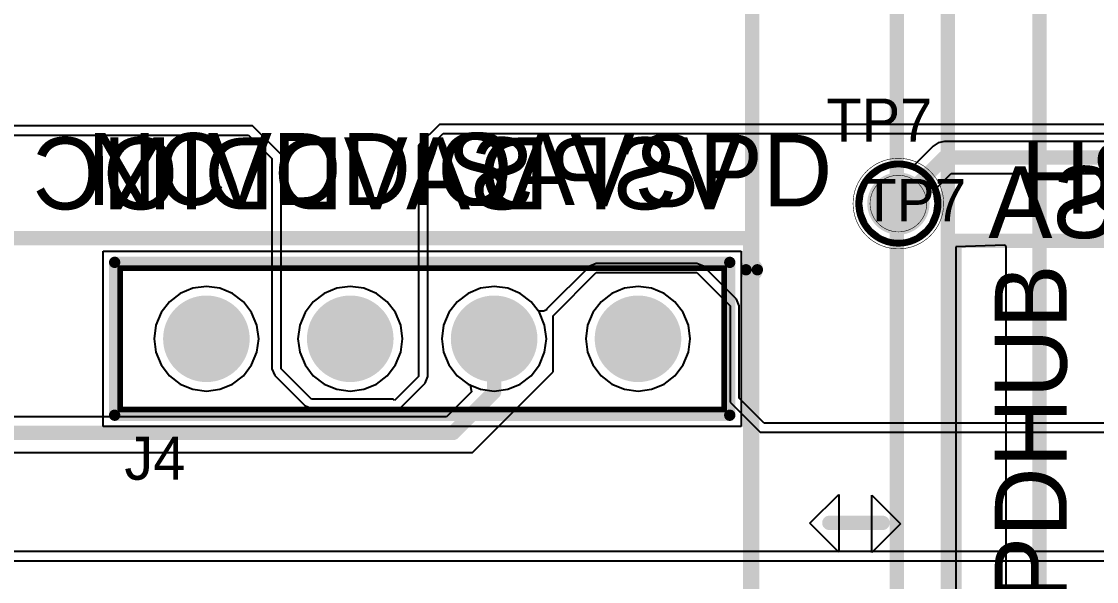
# Model space of a CAD drawing. Header units: millimetres. Extents: x 307 to 423, y 231 to 400.
# Drawn here: x 360.53 to 379.51, y 290.57 to 300.46 of the extents above; entities that cross this region are included whole.
import ezdxf

# ---------------------------------------------------------------- set-up
doc = ezdxf.new("R2010")
doc.units = ezdxf.units.MM
for name, color, linetype in [('BottomLayer', 5, 'Continuous'), ('BottomOverlay', 54, 'Continuous'), ('BottomSolder', 6, 'Continuous'), ('Mechanical13', 56, 'Continuous'), ('Mechanical14', 56, 'Continuous'), ('Mechanical15', 56, 'Continuous'), ('Mechanical16', 56, 'Continuous'), ('MidLayer1', 16, 'Continuous'), ('MidLayer2', 76, 'Continuous'), ('MultiLayer', 9, 'Continuous'), ('PadHoleLayer', 156, 'Continuous'), ('TopLayer', 1, 'Continuous'), ('TopOverlay', 2, 'Continuous'), ('TopSolder', 216, 'Continuous')]:
    doc.layers.add(name, color=color, linetype=linetype)

# ---------------------------------------------------------------- blocks, each defined once
blk = doc.blocks.new('TP_SMD_1MM_405')
at = {"layer": 'Mechanical14'}
for points, const_width in [([(0.5, 0, 1), (-0.5, 0, 1)], 0.01), ([(-0.502, 0, 1), (-0.497, 0, 1)], 0.005), ([(0.497, 0, 1), (0.502, 0, 1)], 0.005)]:
    blk.add_lwpolyline(points, format="xyb", close=True, dxfattribs=dict(at, const_width=const_width))
at = {"layer": 'Mechanical16'}
for points, const_width in [([(0.8, 0, 1), (-0.8, 0, 1)], 0.01), ([(-0.803, 0, 1), (-0.798, 0, 1)], 0.005), ([(0.798, 0, 1), (0.803, 0, 1)], 0.005)]:
    blk.add_lwpolyline(points, format="xyb", close=True, dxfattribs=dict(at, const_width=const_width))
at = {"layer": 'TopLayer', "const_width": 0.5}
blk.add_lwpolyline([(-0.25, 0, 1), (0.25, 0, 1)], format="xyb", close=True, dxfattribs=at)
at = {"layer": 'TopOverlay'}
for points, const_width in [([(0.7, 0, 1), (-0.7, 0, 1)], 0.12), ([(-0.73, 0, 1), (-0.67, 0, 1)], 0.06), ([(0.67, 0, 1), (0.73, 0, 1)], 0.06)]:
    blk.add_lwpolyline(points, format="xyb", close=True, dxfattribs=dict(at, const_width=const_width))
at = {"layer": 'TopSolder', "const_width": 0.55}
blk.add_lwpolyline([(-0.275, 0, 1), (0.275, 0, 1)], format="xyb", close=True, dxfattribs=at)
at = {"layer": 'Mechanical14'}
blk.add_text('TP7', height=0.75, rotation=180, dxfattribs=at).set_placement((0.642, 0.315))
blk = doc.blocks.new('61300411821_454')
at = {"layer": 'BottomLayer', "const_width": 0.765}
for points in [[(-4.192, 0, 1), (-3.428, 0, 1)], [(-1.652, 0, 1), (-0.888, 0, 1)], [(0.888, 0, 1), (1.652, 0, 1)], [(3.428, 0, 1), (4.192, 0, 1)]]:
    blk.add_lwpolyline(points, format="xyb", close=True, dxfattribs=at)
at = {"layer": 'BottomSolder', "const_width": 0.765}
for points in [[(-4.192, 0, 1), (-3.428, 0, 1)], [(-1.652, 0, 1), (-0.888, 0, 1)], [(0.888, 0, 1), (1.652, 0, 1)], [(3.428, 0, 1), (4.192, 0, 1)]]:
    blk.add_lwpolyline(points, format="xyb", close=True, dxfattribs=at)
at = {"layer": 'Mechanical13', "const_width": 0.1}
for points in [[(5.33, 1.25), (-5.33, 1.25)], [(-5.33, 1.25), (-5.33, -1.25)], [(5.33, 1.25), (5.33, -1.25)], [(5.33, -1.25), (-5.33, -1.25)]]:
    blk.add_lwpolyline(points, dxfattribs=at)
at = {"layer": 'Mechanical13', "const_width": 0.05}
for points in [[(-5.355, 1.25, 1), (-5.305, 1.25, 1)], [(-5.355, 1.25, 1), (-5.305, 1.25, 1)], [(5.305, 1.25, 1), (5.355, 1.25, 1)], [(5.305, 1.25, 1), (5.355, 1.25, 1)], [(-5.355, -1.25, 1), (-5.305, -1.25, 1)], [(-5.355, -1.25, 1), (-5.305, -1.25, 1)], [(5.305, -1.25, 1), (5.355, -1.25, 1)], [(5.305, -1.25, 1), (5.355, -1.25, 1)]]:
    blk.add_lwpolyline(points, format="xyb", close=True, dxfattribs=at)
at = {"layer": 'Mechanical15'}
for p, q in [((-5.63, -1.55), (-5.63, 1.55)), ((-5.63, 1.55), (5.63, 1.55)), ((5.63, 1.55), (5.63, -1.55)), ((5.63, -1.55), (-5.63, -1.55))]:
    blk.add_line(p, q, dxfattribs=at)
at = {"layer": 'MidLayer1', "const_width": 0.765}
for points in [[(-4.192, 0, 1), (-3.428, 0, 1)], [(-1.652, 0, 1), (-0.888, 0, 1)], [(0.888, 0, 1), (1.652, 0, 1)], [(3.428, 0, 1), (4.192, 0, 1)]]:
    blk.add_lwpolyline(points, format="xyb", close=True, dxfattribs=at)
at = {"layer": 'MidLayer2', "const_width": 0.765}
for points in [[(-4.192, 0, 1), (-3.428, 0, 1)], [(-1.652, 0, 1), (-0.888, 0, 1)], [(0.888, 0, 1), (1.652, 0, 1)], [(3.428, 0, 1), (4.192, 0, 1)]]:
    blk.add_lwpolyline(points, format="xyb", close=True, dxfattribs=at)
at = {"layer": 'MultiLayer', "const_width": 0.765}
for points in [[(-4.192, 0, 1), (-3.428, 0, 1)], [(-1.652, 0, 1), (-0.888, 0, 1)], [(0.888, 0, 1), (1.652, 0, 1)], [(3.428, 0, 1), (4.192, 0, 1)]]:
    blk.add_lwpolyline(points, format="xyb", close=True, dxfattribs=at)
at = {"layer": 'PadHoleLayer', "const_width": 0.51}
for points in [[(-4.065, 0, 1), (-3.555, 0, 1)], [(-1.525, 0, 1), (-1.015, 0, 1)], [(1.015, 0, 1), (1.525, 0, 1)], [(3.555, 0, 1), (4.065, 0, 1)]]:
    blk.add_lwpolyline(points, format="xyb", close=True, dxfattribs=at)
at = {"layer": 'TopLayer', "const_width": 0.765}
for points in [[(-4.192, 0, 1), (-3.428, 0, 1)], [(-1.652, 0, 1), (-0.888, 0, 1)], [(0.888, 0, 1), (1.652, 0, 1)], [(3.428, 0, 1), (4.192, 0, 1)]]:
    blk.add_lwpolyline(points, format="xyb", close=True, dxfattribs=at)
at = {"layer": 'TopOverlay', "const_width": 0.2}
for points in [[(5.43, 1.35), (-5.43, 1.35)], [(-5.43, 1.35), (-5.43, -1.35)], [(5.43, 1.35), (5.43, -1.35)], [(5.43, -1.35), (-5.43, -1.35)]]:
    blk.add_lwpolyline(points, dxfattribs=at)
at = {"layer": 'TopOverlay'}
for points, const_width in [([(-5.48, 1.35, 1), (-5.38, 1.35, 1)], 0.1), ([(-5.48, 1.35, 1), (-5.38, 1.35, 1)], 0.1), ([(5.38, 1.35, 1), (5.48, 1.35, 1)], 0.1), ([(5.38, 1.35, 1), (5.48, 1.35, 1)], 0.1), ([(-5.717, -1.219, 1), (-5.917, -1.219, 1)], 0.2), ([(-5.967, -1.219, 1), (-5.867, -1.219, 1)], 0.1), ([(-5.767, -1.219, 1), (-5.667, -1.219, 1)], 0.1), ([(-5.48, -1.35, 1), (-5.38, -1.35, 1)], 0.1), ([(-5.48, -1.35, 1), (-5.38, -1.35, 1)], 0.1), ([(5.38, -1.35, 1), (5.48, -1.35, 1)], 0.1), ([(5.38, -1.35, 1), (5.48, -1.35, 1)], 0.1)]:
    blk.add_lwpolyline(points, format="xyb", close=True, dxfattribs=dict(at, const_width=const_width))
at = {"layer": 'TopSolder', "const_width": 0.765}
for points in [[(-4.192, 0, 1), (-3.428, 0, 1)], [(-1.652, 0, 1), (-0.888, 0, 1)], [(0.888, 0, 1), (1.652, 0, 1)], [(3.428, 0, 1), (4.192, 0, 1)]]:
    blk.add_lwpolyline(points, format="xyb", close=True, dxfattribs=at)

msp = doc.modelspace()

# ---------------------------------------------------------------- linework, layer by layer
at = {"layer": 'BottomLayer'}
for p, q in [((363.553, 295.748), (363.331, 295.656)), ((363.792, 295.779), (363.553, 295.748)), ((364.031, 295.748), (363.792, 295.779)), ((364.253, 295.656), (364.031, 295.748)), ((366.093, 295.748), (365.871, 295.656)), ((366.332, 295.779), (366.093, 295.748)), ((366.571, 295.748), (366.332, 295.779)), ((366.793, 295.656), (366.571, 295.748)), ((368.633, 295.748), (368.411, 295.656)), ((368.872, 295.779), (368.633, 295.748)), ((369.111, 295.748), (368.872, 295.779)), ((369.333, 295.656), (369.111, 295.748)), ((371.173, 295.748), (370.951, 295.656)), ((371.412, 295.779), (371.173, 295.748)), ((371.651, 295.748), (371.412, 295.779)), ((371.873, 295.656), (371.651, 295.748)), ((363.139, 295.509), (362.993, 295.318)), ((363.331, 295.656), (363.139, 295.509)), ((364.445, 295.509), (364.253, 295.656)), ((364.591, 295.318), (364.445, 295.509)), ((365.679, 295.509), (365.533, 295.318)), ((365.871, 295.656), (365.679, 295.509)), ((366.985, 295.509), (366.793, 295.656)), ((367.131, 295.318), (366.985, 295.509)), ((368.219, 295.509), (368.073, 295.318)), ((368.411, 295.656), (368.219, 295.509)), ((369.525, 295.509), (369.333, 295.656)), ((369.671, 295.318), (369.525, 295.509)), ((370.759, 295.509), (370.613, 295.318)), ((370.951, 295.656), (370.759, 295.509)), ((372.065, 295.509), (371.873, 295.656)), ((372.211, 295.318), (372.065, 295.509)), ((362.993, 295.318), (362.901, 295.095)), ((364.683, 295.095), (364.591, 295.318)), ((365.533, 295.318), (365.441, 295.095)), ((367.223, 295.095), (367.131, 295.318)), ((368.073, 295.318), (367.981, 295.095)), ((369.763, 295.095), (369.671, 295.318)), ((370.613, 295.318), (370.521, 295.095)), ((372.303, 295.095), (372.211, 295.318)), ((362.901, 295.095), (362.869, 294.856)), ((364.715, 294.856), (364.683, 295.095)), ((365.441, 295.095), (365.409, 294.856)), ((367.255, 294.856), (367.223, 295.095)), ((367.981, 295.095), (367.949, 294.856)), ((369.795, 294.856), (369.763, 295.095)), ((370.521, 295.095), (370.489, 294.856)), ((372.335, 294.856), (372.303, 295.095)), ((362.869, 294.856), (362.901, 294.618)), ((364.683, 294.618), (364.715, 294.856)), ((365.409, 294.856), (365.441, 294.618)), ((367.223, 294.618), (367.255, 294.856)), ((367.949, 294.856), (367.981, 294.618)), ((369.763, 294.618), (369.795, 294.856)), ((370.489, 294.856), (370.521, 294.618)), ((372.303, 294.618), (372.335, 294.856)), ((362.901, 294.618), (362.993, 294.395)), ((364.591, 294.395), (364.683, 294.618)), ((365.441, 294.618), (365.533, 294.395)), ((367.131, 294.395), (367.223, 294.618)), ((367.981, 294.618), (368.073, 294.395)), ((369.671, 294.395), (369.763, 294.618)), ((370.521, 294.618), (370.613, 294.395)), ((372.211, 294.395), (372.303, 294.618)), ((362.993, 294.395), (363.139, 294.204)), ((364.445, 294.204), (364.591, 294.395)), ((365.533, 294.395), (365.679, 294.204)), ((366.985, 294.204), (367.131, 294.395)), ((368.073, 294.395), (368.219, 294.204)), ((369.525, 294.204), (369.671, 294.395)), ((370.613, 294.395), (370.759, 294.204)), ((372.065, 294.204), (372.211, 294.395)), ((363.139, 294.204), (363.331, 294.057)), ((364.253, 294.057), (364.445, 294.204)), ((365.679, 294.204), (365.871, 294.057)), ((366.793, 294.057), (366.985, 294.204)), ((368.219, 294.204), (368.411, 294.057)), ((369.333, 294.057), (369.525, 294.204)), ((370.759, 294.204), (370.951, 294.057)), ((371.873, 294.057), (372.065, 294.204)), ((363.331, 294.057), (363.553, 293.965)), ((364.031, 293.965), (364.253, 294.057)), ((365.871, 294.057), (366.093, 293.965)), ((366.571, 293.965), (366.793, 294.057)), ((368.411, 294.057), (368.633, 293.965)), ((369.111, 293.965), (369.333, 294.057)), ((370.951, 294.057), (371.173, 293.965)), ((371.651, 293.965), (371.873, 294.057)), ((363.553, 293.965), (363.792, 293.934)), ((363.792, 293.934), (364.031, 293.965)), ((366.093, 293.965), (366.332, 293.934)), ((366.332, 293.934), (366.571, 293.965)), ((368.633, 293.965), (368.872, 293.934)), ((368.872, 293.934), (369.111, 293.965)), ((371.173, 293.965), (371.412, 293.934)), ((371.412, 293.934), (371.651, 293.965))]:
    msp.add_line(p, q, dxfattribs=at)
at = {"layer": 'MidLayer1'}
for p, q in [((363.553, 295.748), (363.331, 295.656)), ((363.792, 295.779), (363.553, 295.748)), ((364.031, 295.748), (363.792, 295.779)), ((364.253, 295.656), (364.031, 295.748)), ((366.093, 295.748), (365.871, 295.656)), ((366.332, 295.779), (366.093, 295.748)), ((366.571, 295.748), (366.332, 295.779)), ((366.793, 295.656), (366.571, 295.748)), ((368.633, 295.748), (368.411, 295.656)), ((368.872, 295.779), (368.633, 295.748)), ((369.111, 295.748), (368.872, 295.779)), ((369.333, 295.656), (369.111, 295.748)), ((371.173, 295.748), (370.951, 295.656)), ((371.412, 295.779), (371.173, 295.748)), ((371.651, 295.748), (371.412, 295.779)), ((371.873, 295.656), (371.651, 295.748)), ((363.139, 295.509), (362.993, 295.318)), ((363.331, 295.656), (363.139, 295.509)), ((364.445, 295.509), (364.253, 295.656)), ((364.591, 295.318), (364.445, 295.509)), ((365.679, 295.509), (365.533, 295.318)), ((365.871, 295.656), (365.679, 295.509)), ((366.985, 295.509), (366.793, 295.656)), ((367.131, 295.318), (366.985, 295.509)), ((368.219, 295.509), (368.073, 295.318)), ((368.411, 295.656), (368.219, 295.509)), ((369.525, 295.509), (369.333, 295.656)), ((369.671, 295.318), (369.525, 295.509)), ((370.759, 295.509), (370.613, 295.318)), ((370.951, 295.656), (370.759, 295.509)), ((372.065, 295.509), (371.873, 295.656)), ((372.211, 295.318), (372.065, 295.509)), ((362.993, 295.318), (362.901, 295.095)), ((364.683, 295.095), (364.591, 295.318)), ((365.533, 295.318), (365.441, 295.095)), ((367.223, 295.095), (367.131, 295.318)), ((368.073, 295.318), (367.981, 295.095)), ((369.763, 295.095), (369.671, 295.318)), ((370.613, 295.318), (370.521, 295.095)), ((372.303, 295.095), (372.211, 295.318)), ((362.901, 295.095), (362.869, 294.856)), ((364.715, 294.856), (364.683, 295.095)), ((365.441, 295.095), (365.409, 294.856)), ((367.255, 294.856), (367.223, 295.095)), ((367.981, 295.095), (367.949, 294.856)), ((369.795, 294.856), (369.763, 295.095)), ((370.521, 295.095), (370.489, 294.856)), ((372.335, 294.856), (372.303, 295.095)), ((362.869, 294.856), (362.901, 294.618)), ((364.683, 294.618), (364.715, 294.856)), ((365.409, 294.856), (365.441, 294.618)), ((367.223, 294.618), (367.255, 294.856)), ((367.949, 294.856), (367.981, 294.618)), ((369.763, 294.618), (369.795, 294.856)), ((370.489, 294.856), (370.521, 294.618)), ((372.303, 294.618), (372.335, 294.856)), ((362.901, 294.618), (362.993, 294.395)), ((364.591, 294.395), (364.683, 294.618)), ((365.441, 294.618), (365.533, 294.395)), ((367.131, 294.395), (367.223, 294.618)), ((367.981, 294.618), (368.073, 294.395)), ((369.671, 294.395), (369.763, 294.618)), ((370.521, 294.618), (370.613, 294.395)), ((372.211, 294.395), (372.303, 294.618)), ((362.993, 294.395), (363.139, 294.204)), ((364.445, 294.204), (364.591, 294.395)), ((365.533, 294.395), (365.679, 294.204)), ((366.985, 294.204), (367.131, 294.395)), ((368.073, 294.395), (368.219, 294.204)), ((369.525, 294.204), (369.671, 294.395)), ((370.613, 294.395), (370.759, 294.204)), ((372.065, 294.204), (372.211, 294.395)), ((363.139, 294.204), (363.331, 294.057)), ((364.253, 294.057), (364.445, 294.204)), ((365.679, 294.204), (365.871, 294.057)), ((366.793, 294.057), (366.985, 294.204)), ((368.219, 294.204), (368.411, 294.057)), ((369.333, 294.057), (369.525, 294.204)), ((370.759, 294.204), (370.951, 294.057)), ((371.873, 294.057), (372.065, 294.204)), ((363.331, 294.057), (363.553, 293.965)), ((364.031, 293.965), (364.253, 294.057)), ((365.871, 294.057), (366.093, 293.965)), ((366.571, 293.965), (366.793, 294.057)), ((368.411, 294.057), (368.633, 293.965)), ((369.111, 293.965), (369.333, 294.057)), ((370.951, 294.057), (371.173, 293.965)), ((371.651, 293.965), (371.873, 294.057)), ((363.553, 293.965), (363.792, 293.934)), ((363.792, 293.934), (364.031, 293.965)), ((366.093, 293.965), (366.332, 293.934)), ((366.332, 293.934), (366.571, 293.965)), ((368.633, 293.965), (368.872, 293.934)), ((368.872, 293.934), (369.111, 293.965)), ((371.173, 293.965), (371.412, 293.934)), ((371.412, 293.934), (371.651, 293.965))]:
    msp.add_line(p, q, dxfattribs=at)
at = {"layer": 'MidLayer2', "const_width": 0.254}
for points in [[(378.499, 281.674), (378.499, 329.146)], [(375.984, 325.667), (375.984, 281.826)], [(376.883, 282.274), (376.883, 325.682)], [(373.427, 281.589), (373.427, 310.664)]]:
    msp.add_lwpolyline(points, dxfattribs=at)
at = {"layer": 'TopLayer'}
for p, q in [((364.605, 298.616), (357.315, 298.616)), ((365.113, 298.108), (364.605, 298.616)), ((367.907, 298.641), (367.538, 298.273)), ((382.156, 298.641), (367.907, 298.641)), ((357.315, 298.453), (364.538, 298.453)), ((364.538, 298.453), (364.95, 298.04)), ((367.701, 298.205), (367.974, 298.479)), ((367.974, 298.479), (382.14, 298.479)), ((367.538, 298.273), (367.538, 294.189)), ((367.701, 294.189), (367.701, 298.205)), ((376.622, 298.257), (376.224, 297.858)), ((376.714, 298.318), (376.622, 298.257)), ((376.622, 298.257), (376.622, 298.257)), ((376.822, 298.339), (376.714, 298.318)), ((380.988, 298.339), (376.822, 298.339)), ((364.95, 298.04), (364.95, 294.323)), ((365.113, 294.323), (365.113, 298.108)), ((375.682, 297.812), (375.546, 297.708)), ((375.84, 297.877), (375.682, 297.812)), ((376.009, 297.9), (375.84, 297.877)), ((376.179, 297.877), (376.009, 297.9)), ((376.224, 297.858), (376.179, 297.877)), ((375.546, 297.708), (375.442, 297.572)), ((376.624, 297.459), (376.939, 297.774)), ((376.939, 297.774), (380.871, 297.774)), ((375.376, 297.414), (375.354, 297.244)), ((375.442, 297.572), (375.376, 297.414)), ((376.643, 297.414), (376.624, 297.459)), ((376.665, 297.244), (376.643, 297.414)), ((375.354, 297.244), (375.376, 297.074)), ((376.643, 297.074), (376.665, 297.244)), ((375.376, 297.074), (375.442, 296.916)), ((376.577, 296.916), (376.643, 297.074)), ((375.442, 296.916), (375.546, 296.78)), ((376.473, 296.78), (376.577, 296.916)), ((375.546, 296.78), (375.682, 296.676)), ((375.682, 296.676), (375.84, 296.611)), ((376.179, 296.611), (376.337, 296.676)), ((376.337, 296.676), (376.473, 296.78)), ((375.84, 296.611), (376.009, 296.588)), ((376.009, 296.588), (376.179, 296.611)), ((370.561, 296.14), (369.799, 295.378)), ((370.675, 296.187), (370.561, 296.14)), ((372.453, 296.187), (370.675, 296.187)), ((372.568, 296.14), (372.453, 296.187)), ((373.152, 295.555), (372.568, 296.14)), ((369.913, 295.263), (370.675, 296.025)), ((370.675, 296.025), (372.453, 296.025)), ((372.453, 296.025), (373.038, 295.441)), ((363.553, 295.748), (363.331, 295.656)), ((363.792, 295.779), (363.553, 295.748)), ((364.031, 295.748), (363.792, 295.779)), ((364.253, 295.656), (364.031, 295.748)), ((368.633, 295.748), (368.411, 295.656)), ((368.872, 295.779), (368.633, 295.748)), ((369.111, 295.748), (368.872, 295.779)), ((369.333, 295.656), (369.111, 295.748)), ((363.139, 295.509), (362.993, 295.318)), ((363.331, 295.656), (363.139, 295.509)), ((364.445, 295.509), (364.253, 295.656)), ((364.591, 295.318), (364.445, 295.509)), ((368.219, 295.509), (368.073, 295.318)), ((368.411, 295.656), (368.219, 295.509)), ((369.525, 295.509), (369.333, 295.656)), ((369.649, 295.347), (369.525, 295.509)), ((373.2, 295.441), (373.152, 295.555)), ((362.993, 295.318), (362.901, 295.095)), ((364.683, 295.095), (364.591, 295.318)), ((368.073, 295.318), (367.981, 295.095)), ((369.668, 295.342), (369.649, 295.347)), ((369.746, 295.344), (369.668, 295.342)), ((369.791, 295.36), (369.746, 295.344)), ((369.799, 295.378), (369.791, 295.36)), ((373.038, 295.441), (373.038, 293.739)), ((373.2, 293.806), (373.2, 295.441)), ((369.913, 294.272), (369.913, 295.263)), ((362.901, 295.095), (362.869, 294.856)), ((364.715, 294.856), (364.683, 295.095)), ((367.981, 295.095), (367.949, 294.856)), ((362.869, 294.856), (362.901, 294.618)), ((364.683, 294.618), (364.715, 294.856)), ((367.949, 294.856), (367.981, 294.618)), ((362.901, 294.618), (362.993, 294.395)), ((364.591, 294.395), (364.683, 294.618)), ((367.981, 294.618), (368.073, 294.395)), ((362.993, 294.395), (363.139, 294.204)), ((364.445, 294.204), (364.591, 294.395)), ((368.073, 294.395), (368.219, 294.204)), ((363.139, 294.204), (363.331, 294.057)), ((364.253, 294.057), (364.445, 294.204)), ((364.95, 294.323), (364.998, 294.208)), ((364.998, 294.208), (365.531, 293.675)), ((365.646, 293.79), (365.113, 294.323)), ((367.538, 294.189), (367.114, 293.764)), ((367.653, 294.074), (367.701, 294.189)), ((368.219, 294.204), (368.411, 294.057)), ((368.491, 292.85), (369.913, 294.272)), ((363.331, 294.057), (363.553, 293.965)), ((364.031, 293.965), (364.253, 294.057)), ((367.229, 293.649), (367.653, 294.074)), ((368.411, 294.057), (368.448, 294.042)), ((368.448, 294.042), (368.473, 293.917)), ((363.553, 293.965), (363.792, 293.934)), ((363.792, 293.934), (364.031, 293.965)), ((368.473, 293.917), (368.033, 293.477)), ((373.638, 293.368), (373.2, 293.806)), ((365.531, 293.675), (365.646, 293.627)), ((367.089, 293.79), (365.646, 293.79)), ((365.646, 293.627), (367.053, 293.627)), ((367.053, 293.627), (367.114, 293.602)), ((367.114, 293.764), (367.089, 293.79)), ((367.114, 293.602), (367.229, 293.649)), ((373.038, 293.739), (373.571, 293.205)), ((368.033, 293.477), (359.452, 293.477)), ((383.413, 293.368), (373.638, 293.368)), ((373.571, 293.205), (387.808, 293.205)), ((351.244, 292.85), (368.491, 292.85)), ((396.787, 291.097), (348.984, 291.097)), ((348.984, 290.935), (396.787, 290.935))]:
    msp.add_line(p, q, dxfattribs=at)
at = {"layer": 'TopLayer', "const_width": 0.254}
for points in [[(376.009, 297.244), (376.822, 298.057)], [(376.822, 298.057), (380.988, 298.057)], [(368.808, 294.92), (368.872, 294.856)], [(368.872, 293.917), (368.872, 294.856)], [(368.15, 293.195), (368.872, 293.917)], [(357.199, 293.195), (368.15, 293.195)]]:
    msp.add_lwpolyline(points, dxfattribs=at)
at = {"layer": 'TopLayer', "const_width": 0.127}
for points in [[(376.759, 298.057, 1), (376.886, 298.057, 1)], [(376.759, 298.057, 1), (376.886, 298.057, 1)], [(375.946, 297.244, 1), (376.073, 297.244, 1)], [(368.745, 294.92, 1), (368.872, 294.92, 1)], [(368.808, 294.856, 1), (368.935, 294.856, 1)], [(368.808, 294.856, 1), (368.935, 294.856, 1)], [(368.808, 293.917, 1), (368.935, 293.917, 1)], [(368.808, 293.917, 1), (368.935, 293.917, 1)], [(368.087, 293.195, 1), (368.214, 293.195, 1)], [(368.087, 293.195, 1), (368.214, 293.195, 1)]]:
    msp.add_lwpolyline(points, format="xyb", close=True, dxfattribs=at)
at = {"layer": 'TopOverlay'}
for p, q in [((377.889, 296.507), (377.025, 296.482)), ((377.025, 296.482), (377.025, 285.484)), ((377.914, 296.482), (377.889, 296.507)), ((377.914, 285.433), (377.914, 296.482)), ((374.447, 291.597), (374.955, 292.105)), ((374.955, 292.105), (374.955, 291.089)), ((375.539, 291.08), (375.539, 292.096)), ((375.539, 292.096), (376.047, 291.588)), ((374.955, 291.089), (374.447, 291.597)), ((376.047, 291.588), (375.539, 291.08))]:
    msp.add_line(p, q, dxfattribs=at)
at = {"layer": 'TopOverlay', "const_width": 0.254}
for points in [[(360.134, 296.634), (373.393, 296.634)], [(373.393, 285.509), (373.393, 296.634)], [(377, 296.584), (391.503, 296.584)], [(377, 285.509), (377, 296.533)], [(374.79, 291.605), (375.73, 291.605)]]:
    msp.add_lwpolyline(points, dxfattribs=at)
at = {"layer": 'TopOverlay', "const_width": 0.127}
for points in [[(373.33, 296.634, 1), (373.457, 296.634, 1)], [(373.33, 296.634, 1), (373.457, 296.634, 1)], [(376.936, 296.584, 1), (377.063, 296.584, 1)], [(376.936, 296.533, 1), (377.063, 296.533, 1)], [(374.727, 291.605, 1), (374.854, 291.605, 1)], [(375.666, 291.605, 1), (375.793, 291.605, 1)]]:
    msp.add_lwpolyline(points, format="xyb", close=True, dxfattribs=at)

# ---------------------------------------------------------------- block references
at = {"rotation": 180}
for name, p in [('TP_SMD_1MM_405', (376.009, 297.244)), ('61300411821_454', (367.602, 294.856))]:
    msp.add_blockref(name, p, dxfattribs=at)

# ---------------------------------------------------------------- texts
at = {"layer": 'BottomOverlay', "text_generation_flag": 2}
for s, p in [('NC', (363.182, 297.142)), ('VDDIO', (367.348, 297.142)), ('SA', (369.583, 297.142)), ('VSPD', (373.241, 297.142)), ('HSA', (381.089, 296.634))]:
    msp.add_text(s, height=1.27, rotation=360, dxfattribs=at).set_placement(p)
at = {"layer": 'TopOverlay'}
for s, p in [('TP7', (374.739, 298.336)), ('J4', (362.344, 292.367))]:
    msp.add_text(s, height=0.762, dxfattribs=at).set_placement(p)
for s, rotation, p in [('NC', 360, (361.684, 297.219)), ('VDDIO', 360, (363.817, 297.219)), ('SA', 360, (368.034, 297.219)), ('VSPD', 360, (370.218, 297.193)), ('HSA', 360, (378.168, 297.066)), ('SPDHUB', 90, (378.981, 289.091))]:
    msp.add_text(s, height=1.27, rotation=rotation, dxfattribs=at).set_placement(p)

doc.saveas('drawing.dxf')
